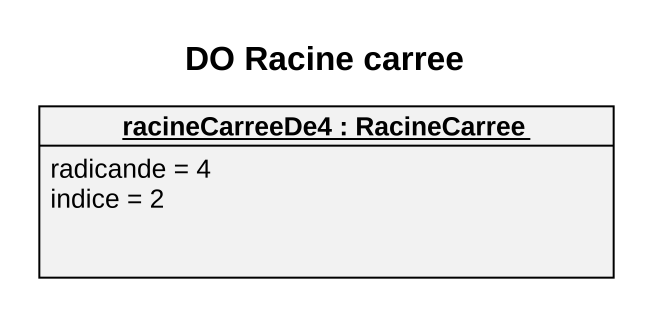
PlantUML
@startuml
title DO Racine carree
hide circle
hide empty members
object "racineCarreeDe4 : RacineCarree" as racineCarreeDe4 {
  radicande = 4
  indice = 2
}
@enduml
